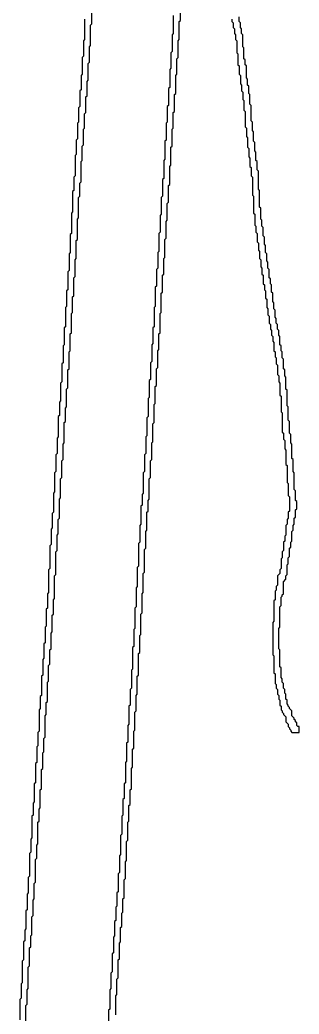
# Model space of a CAD drawing. Header units: metres. Extents: x 0 to 100, y 0 to 127.
# Drawn here: x 3.15 to 8.97, y 21.09 to 41.86 of the extents above; entities that cross this region are included whole.
import ezdxf

# ---------------------------------------------------------------- set-up
doc = ezdxf.new("R2010")
doc.units = ezdxf.units.M

msp = doc.modelspace()

# ---------------------------------------------------------------- linework, layer by layer
for points in [[(3.275, 20.85), (3.275, 21.275), (3.3, 21.3), (3.3, 21.6), (3.325, 21.625), (3.325, 22.075), (3.35, 22.1), (3.35, 22.475), (3.375, 22.5), (3.375, 22.725), (3.4, 22.75), (3.4, 23.125), (3.425, 23.15), (3.425, 23.475), (3.45, 23.5), (3.45, 23.825), (3.475, 23.85), (3.475, 24.325), (3.5, 24.35), (3.5, 24.625), (3.525, 24.65), (3.525, 25.1), (3.55, 25.125), (3.55, 25.375), (3.575, 25.4), (3.575, 25.775), (3.6, 25.8), (3.6, 26.2), (3.625, 26.225), (3.625, 26.55), (3.65, 26.575), (3.65, 26.85), (3.675, 26.875), (3.675, 27.325), (3.7, 27.35), (3.7, 27.6), (3.725, 27.625), (3.725, 28.025), (3.75, 28.05), (3.75, 28.375), (3.775, 28.4), (3.775, 28.7), (3.8, 28.725), (3.8, 29.05), (3.825, 29.075), (3.825, 29.425), (3.85, 29.45), (3.85, 29.75), (3.875, 29.775), (3.875, 30.25), (3.9, 30.275), (3.9, 30.75), (3.925, 30.775), (3.925, 31.1), (3.95, 31.125), (3.95, 31.425), (3.975, 31.45), (3.975, 31.85), (4, 31.875), (4, 32.275), (4.025, 32.3), (4.025, 32.65), (4.05, 32.675), (4.05, 33), (4.075, 33.025), (4.075, 33.45), (4.1, 33.475), (4.1, 33.75), (4.125, 33.775), (4.125, 34.15), (4.15, 34.175), (4.15, 34.55), (4.175, 34.575), (4.175, 34.925), (4.2, 34.95), (4.2, 35.3), (4.225, 35.325), (4.225, 35.725), (4.25, 35.75), (4.25, 36.075), (4.275, 36.1), (4.275, 36.475), (4.3, 36.5), (4.3, 36.85), (4.325, 36.875), (4.325, 37.25), (4.35, 37.275), (4.35, 37.7), (4.375, 37.725), (4.375, 38.15), (4.4, 38.175), (4.4, 38.45), (4.425, 38.475), (4.425, 38.9), (4.45, 38.925), (4.45, 39.225), (4.475, 39.25), (4.475, 39.575), (4.5, 39.6), (4.5, 39.9), (4.525, 39.925), (4.525, 40.25), (4.55, 40.275), (4.55, 40.575), (4.575, 40.6), (4.575, 40.95), (4.6, 40.975), (4.6, 41.3), (4.625, 41.325), (4.625, 41.75), (4.65, 41.775), (4.65, 42.225)], [(5.15, 21.075), (5.15, 21.475), (5.175, 21.5), (5.175, 21.825), (5.2, 21.85), (5.2, 22.225), (5.225, 22.25), (5.225, 22.575), (5.25, 22.6), (5.25, 22.9), (5.275, 22.925), (5.275, 23.2), (5.3, 23.225), (5.3, 23.5), (5.325, 23.525), (5.325, 23.9), (5.35, 23.925), (5.35, 24.275), (5.375, 24.3), (5.375, 24.7), (5.4, 24.725), (5.4, 25.1), (5.425, 25.125), (5.425, 25.45), (5.45, 25.475), (5.45, 25.775), (5.475, 25.8), (5.475, 26.225), (5.5, 26.25), (5.5, 26.625), (5.525, 26.65), (5.525, 27), (5.55, 27.025), (5.55, 27.4), (5.575, 27.425), (5.575, 27.75), (5.6, 27.775), (5.6, 28.15), (5.625, 28.175), (5.625, 28.625), (5.65, 28.65), (5.65, 29), (5.675, 29.025), (5.675, 29.45), (5.7, 29.475), (5.7, 29.875), (5.725, 29.9), (5.725, 30.3), (5.75, 30.325), (5.75, 30.8), (5.775, 30.825), (5.775, 31.175), (5.8, 31.2), (5.8, 31.575), (5.825, 31.6), (5.825, 31.825), (5.85, 31.85), (5.85, 32.275), (5.875, 32.3), (5.875, 32.65), (5.9, 32.675), (5.9, 33.025), (5.925, 33.05), (5.925, 33.425), (5.95, 33.45), (5.95, 33.825), (5.975, 33.85), (5.975, 34.2), (6, 34.225), (6, 34.575), (6.025, 34.6), (6.025, 34.95), (6.05, 34.975), (6.05, 35.3), (6.075, 35.325), (6.075, 35.725), (6.1, 35.75), (6.1, 36.15), (6.125, 36.175), (6.125, 36.525), (6.15, 36.55), (6.15, 36.875), (6.175, 36.9), (6.175, 37.275), (6.2, 37.3), (6.2, 37.65), (6.225, 37.675), (6.225, 38.025), (6.25, 38.05), (6.25, 38.4), (6.275, 38.425), (6.275, 38.8), (6.3, 38.825), (6.3, 39.2), (6.325, 39.225), (6.325, 39.575), (6.35, 39.6), (6.35, 39.925), (6.375, 39.95), (6.375, 40.3), (6.4, 40.325), (6.4, 40.7), (6.425, 40.725), (6.425, 41.05), (6.45, 41.075), (6.45, 41.425), (6.475, 41.45), (6.475, 41.825), (6.5, 41.85), (6.5, 42.225)], [(6.35, 41.95), (6.35, 41.575), (6.325, 41.55), (6.325, 41.2), (6.3, 41.175), (6.3, 40.85), (6.275, 40.825), (6.275, 40.45), (6.25, 40.425), (6.25, 40.075), (6.225, 40.05), (6.225, 39.725), (6.2, 39.7), (6.2, 39.35), (6.175, 39.325), (6.175, 38.95), (6.15, 38.925), (6.15, 38.55), (6.125, 38.525), (6.125, 38.175), (6.1, 38.15), (6.1, 37.8), (6.075, 37.775), (6.075, 37.425), (6.05, 37.4), (6.05, 37.025), (6.025, 37), (6.025, 36.675), (6, 36.65), (6, 36.3), (5.975, 36.275), (5.975, 35.875), (5.95, 35.85), (5.95, 35.45), (5.925, 35.425), (5.925, 35.1), (5.9, 35.075), (5.9, 34.725), (5.875, 34.7), (5.875, 34.35), (5.85, 34.325), (5.85, 33.975), (5.825, 33.95), (5.825, 33.575), (5.8, 33.55), (5.8, 33.175), (5.775, 33.15), (5.775, 32.8), (5.75, 32.775), (5.75, 32.425), (5.725, 32.4), (5.725, 31.975), (5.7, 31.95), (5.7, 31.725), (5.675, 31.7), (5.675, 31.325), (5.65, 31.3), (5.65, 30.95), (5.625, 30.925), (5.625, 30.45), (5.6, 30.425), (5.6, 30.025), (5.575, 30), (5.575, 29.6), (5.55, 29.575), (5.55, 29.15), (5.525, 29.125), (5.525, 28.775), (5.5, 28.75), (5.5, 28.3), (5.475, 28.275), (5.475, 27.9), (5.45, 27.875), (5.45, 27.55), (5.425, 27.525), (5.425, 27.15), (5.4, 27.125), (5.4, 26.775), (5.375, 26.75), (5.375, 26.375), (5.35, 26.35), (5.35, 25.925), (5.325, 25.9), (5.325, 25.6), (5.3, 25.575), (5.3, 25.25), (5.275, 25.225), (5.275, 24.85), (5.25, 24.825), (5.25, 24.425), (5.225, 24.4), (5.225, 24.05), (5.2, 24.025), (5.2, 23.65), (5.175, 23.625), (5.175, 23.35), (5.15, 23.325), (5.15, 23.05), (5.125, 23.025), (5.125, 22.725), (5.1, 22.7), (5.1, 22.375), (5.075, 22.35), (5.075, 21.975), (5.05, 21.95), (5.05, 21.625), (5.025, 21.6), (5.025, 21.2), (5, 21.175), (5, 20.825)], [(4.5, 41.875), (4.5, 41.45), (4.475, 41.425), (4.475, 41.1), (4.45, 41.075), (4.45, 40.725), (4.425, 40.7), (4.425, 40.4), (4.4, 40.375), (4.4, 40.05), (4.375, 40.025), (4.375, 39.725), (4.35, 39.7), (4.35, 39.375), (4.325, 39.35), (4.325, 39.05), (4.3, 39.025), (4.3, 38.6), (4.275, 38.575), (4.275, 38.3), (4.25, 38.275), (4.25, 37.85), (4.225, 37.825), (4.225, 37.4), (4.2, 37.375), (4.2, 37), (4.175, 36.975), (4.175, 36.625), (4.15, 36.6), (4.15, 36.225), (4.125, 36.2), (4.125, 35.875), (4.1, 35.85), (4.1, 35.45), (4.075, 35.425), (4.075, 35.075), (4.05, 35.05), (4.05, 34.7), (4.025, 34.675), (4.025, 34.3), (4, 34.275), (4, 33.9), (3.975, 33.875), (3.975, 33.6), (3.95, 33.575), (3.95, 33.15), (3.925, 33.125), (3.925, 32.8), (3.9, 32.775), (3.9, 32.425), (3.875, 32.4), (3.875, 32), (3.85, 31.975), (3.85, 31.575), (3.825, 31.55), (3.825, 31.25), (3.8, 31.225), (3.8, 30.9), (3.775, 30.875), (3.775, 30.4), (3.75, 30.375), (3.75, 29.9), (3.725, 29.875), (3.725, 29.575), (3.7, 29.55), (3.7, 29.2), (3.675, 29.175), (3.675, 28.85), (3.65, 28.825), (3.65, 28.525), (3.625, 28.5), (3.625, 28.175), (3.6, 28.15), (3.6, 27.75), (3.575, 27.725), (3.575, 27.475), (3.55, 27.45), (3.55, 27), (3.525, 26.975), (3.525, 26.7), (3.5, 26.675), (3.5, 26.35), (3.475, 26.325), (3.475, 25.925), (3.45, 25.9), (3.45, 25.525), (3.425, 25.5), (3.425, 25.25), (3.4, 25.225), (3.4, 24.775), (3.375, 24.75), (3.375, 24.475), (3.35, 24.45), (3.35, 23.975), (3.325, 23.95), (3.325, 23.625), (3.3, 23.6), (3.3, 23.275), (3.275, 23.25), (3.275, 22.875), (3.25, 22.85), (3.25, 22.625), (3.225, 22.6), (3.225, 22.225), (3.2, 22.2), (3.2, 21.75), (3.175, 21.725), (3.175, 21.425), (3.15, 21.4), (3.15, 20.975)], [(7.575, 41.875), (7.575, 41.825), (7.6, 41.8), (7.6, 41.7), (7.625, 41.675), (7.625, 41.575), (7.65, 41.55), (7.65, 41.45), (7.675, 41.425), (7.675, 41.175), (7.7, 41.15), (7.7, 40.925), (7.725, 40.9), (7.725, 40.725), (7.75, 40.7), (7.75, 40.525), (7.775, 40.5), (7.775, 40.375), (7.8, 40.35), (7.8, 40.2), (7.825, 40.175), (7.825, 39.975), (7.85, 39.95), (7.85, 39.625), (7.875, 39.6), (7.875, 39.425), (7.9, 39.4), (7.9, 39.2), (7.925, 39.175), (7.925, 39), (7.95, 38.975), (7.95, 38.8), (7.975, 38.775), (7.975, 38.6), (8, 38.575), (8, 38.2), (8.025, 38.175), (8.025, 37.825), (8.05, 37.8), (8.05, 37.575), (8.075, 37.55), (8.075, 37.425), (8.1, 37.4), (8.1, 37.225), (8.125, 37.2), (8.125, 37.05), (8.15, 37.025), (8.15, 36.875), (8.175, 36.85), (8.175, 36.7), (8.2, 36.675), (8.2, 36.55), (8.225, 36.525), (8.225, 36.35), (8.25, 36.325), (8.25, 36.225), (8.275, 36.2), (8.275, 36.05), (8.3, 36.025), (8.3, 35.85), (8.325, 35.825), (8.325, 35.7), (8.35, 35.675), (8.35, 35.525), (8.375, 35.5), (8.375, 35.4), (8.4, 35.375), (8.4, 35.275), (8.425, 35.25), (8.425, 35.15), (8.45, 35.125), (8.45, 34.95), (8.475, 34.925), (8.475, 34.825), (8.5, 34.8), (8.5, 34.675), (8.525, 34.65), (8.525, 34.45), (8.55, 34.425), (8.55, 34.3), (8.575, 34.275), (8.575, 34.025), (8.6, 34), (8.6, 33.675), (8.625, 33.65), (8.625, 33.25), (8.65, 33.225), (8.65, 33.1), (8.675, 33.075), (8.675, 32.9), (8.7, 32.875), (8.7, 32.575), (8.725, 32.55), (8.725, 32.2), (8.75, 32.175), (8.75, 31.925), (8.775, 31.9), (8.775, 31.6), (8.75, 31.575), (8.75, 31.45), (8.725, 31.425), (8.725, 31.325), (8.7, 31.3), (8.7, 31.1), (8.675, 31.075), (8.675, 30.975), (8.65, 30.95), (8.65, 30.775), (8.625, 30.75), (8.625, 30.625), (8.6, 30.6), (8.6, 30.4), (8.575, 30.375), (8.575, 30.3), (8.525, 30.25), (8.525, 30.05), (8.5, 30.025), (8.5, 29.95), (8.475, 29.925), (8.475, 29.75), (8.45, 29.725), (8.45, 29.3), (8.425, 29.275), (8.425, 28.6), (8.45, 28.575), (8.45, 28.225), (8.475, 28.2), (8.475, 28), (8.5, 27.975), (8.5, 27.9), (8.525, 27.875), (8.525, 27.775), (8.55, 27.75), (8.55, 27.675), (8.575, 27.65), (8.575, 27.55), (8.6, 27.525), (8.6, 27.45), (8.625, 27.425), (8.625, 27.4), (8.65, 27.375), (8.65, 27.35), (8.7, 27.3), (8.7, 27.2), (8.75, 27.15), (8.75, 27.1), (8.775, 27.075), (8.775, 27.05), (8.8, 27.025), (8.8, 27), (8.825, 26.975), (8.975, 26.975), (8.975, 27.1), (8.95, 27.1), (8.925, 27.125), (8.925, 27.175), (8.9, 27.2), (8.9, 27.225), (8.875, 27.25), (8.875, 27.275), (8.825, 27.325), (8.825, 27.425), (8.775, 27.475), (8.775, 27.5), (8.75, 27.525), (8.75, 27.55), (8.725, 27.575), (8.725, 27.65), (8.7, 27.675), (8.7, 27.775), (8.675, 27.8), (8.675, 27.875), (8.65, 27.9), (8.65, 28), (8.625, 28.025), (8.625, 28.1), (8.6, 28.125), (8.6, 28.325), (8.575, 28.35), (8.575, 28.7), (8.55, 28.725), (8.55, 29.15), (8.575, 29.175), (8.575, 29.6), (8.6, 29.625), (8.6, 29.8), (8.625, 29.825), (8.625, 29.85), (8.65, 29.875), (8.65, 30.125), (8.7, 30.175), (8.7, 30.25), (8.725, 30.275), (8.725, 30.475), (8.75, 30.5), (8.75, 30.625), (8.775, 30.65), (8.775, 30.825), (8.8, 30.85), (8.8, 30.95), (8.825, 30.975), (8.825, 31.175), (8.85, 31.2), (8.85, 31.3), (8.875, 31.325), (8.875, 31.45), (8.9, 31.475), (8.9, 31.625), (8.925, 31.65), (8.925, 31.8), (8.9, 31.825), (8.9, 32.025), (8.875, 32.05), (8.875, 32.4), (8.85, 32.425), (8.85, 32.675), (8.825, 32.7), (8.825, 33), (8.8, 33.025), (8.8, 33.2), (8.775, 33.225), (8.775, 33.475), (8.75, 33.5), (8.75, 33.775), (8.725, 33.8), (8.725, 34.125), (8.7, 34.15), (8.7, 34.4), (8.675, 34.425), (8.675, 34.55), (8.65, 34.575), (8.65, 34.775), (8.625, 34.8), (8.625, 34.925), (8.6, 34.95), (8.6, 35.05), (8.575, 35.075), (8.575, 35.25), (8.55, 35.275), (8.55, 35.375), (8.525, 35.4), (8.525, 35.5), (8.5, 35.525), (8.5, 35.625), (8.475, 35.65), (8.475, 35.8), (8.45, 35.825), (8.45, 35.95), (8.425, 35.975), (8.425, 36.15), (8.4, 36.175), (8.4, 36.325), (8.375, 36.35), (8.375, 36.45), (8.35, 36.475), (8.35, 36.65), (8.325, 36.675), (8.325, 36.8), (8.3, 36.825), (8.3, 36.975), (8.275, 37), (8.275, 37.15), (8.25, 37.175), (8.25, 37.325), (8.225, 37.35), (8.225, 37.525), (8.2, 37.55), (8.2, 37.675), (8.175, 37.7), (8.175, 37.925), (8.15, 37.95), (8.15, 38.3), (8.125, 38.325), (8.125, 38.7), (8.1, 38.725), (8.1, 38.9), (8.075, 38.925), (8.075, 39.1), (8.05, 39.125), (8.05, 39.3), (8.025, 39.325), (8.025, 39.525), (8, 39.55), (8, 39.725), (7.975, 39.75), (7.975, 40.075), (7.95, 40.1), (7.95, 40.3), (7.925, 40.325), (7.925, 40.475), (7.9, 40.5), (7.9, 40.625), (7.875, 40.65), (7.875, 40.9), (7.85, 40.925), (7.85, 41.025), (7.825, 41.05), (7.825, 41.275), (7.8, 41.3), (7.8, 41.55), (7.775, 41.575), (7.775, 41.675), (7.75, 41.7), (7.75, 41.8), (7.725, 41.825), (7.725, 41.925)]]:
    msp.add_lwpolyline(points)

doc.saveas('drawing.dxf')
